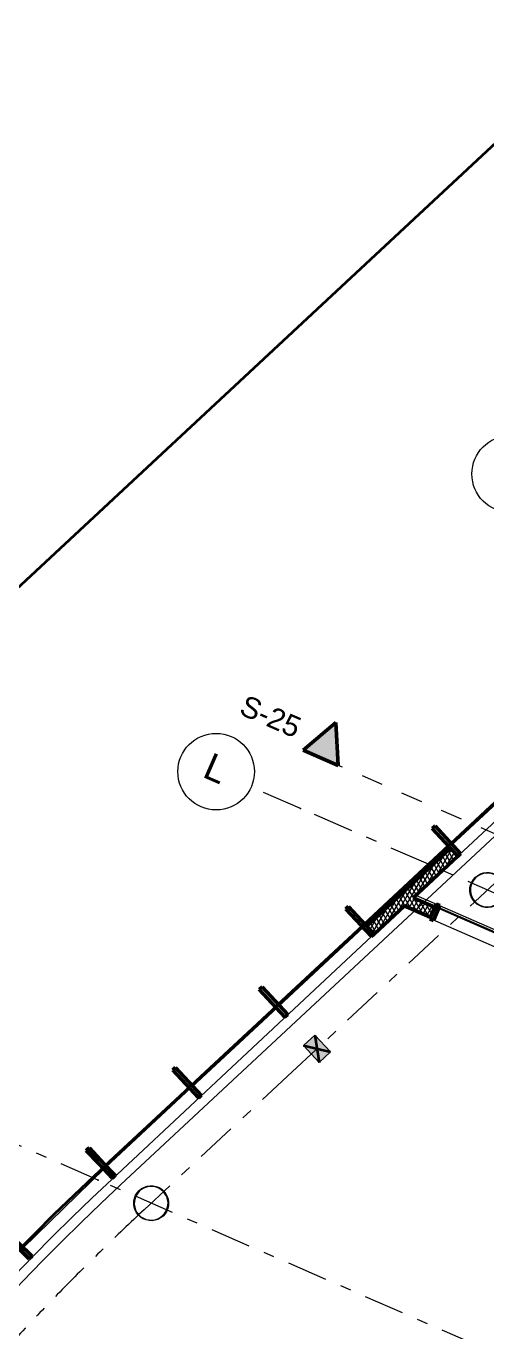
# Model space of a CAD drawing. Header units: millimetres. Extents: x -99530 to 90294, y -97212 to 56397.
# Drawn here: x -35959 to -29938, y -34950 to -17907 of the extents above; entities that cross this region are included whole.
import ezdxf
from ezdxf.enums import TextEntityAlignment as Align

# ---------------------------------------------------------------- set-up
doc = ezdxf.new("R2010")
doc.units = ezdxf.units.MM
doc.header["$MEASUREMENT"] = 0
doc.linetypes.add('Dashed', pattern=[564.444447, 282.222223, -282.222223])
doc.linetypes.add('Double Dashed', pattern=[1093.611073, 529.166651, -211.666656, 141.111112, -211.666656])
for name, color, linetype, lineweight in [('A-20-M_Floor_Slab_Pen_No__1', 7, 'Continuous', 13), ('A-20-M_Floor_Slab_Pen_No__6', 7, 'Continuous', 35), ('A-95-MC_Marker_Section_P2.Marker_Pen_No__1', 7, 'Continuous', 13), ('A-95-MC_Marker_Section_P2.Marker_Pen_No__6', 7, 'Continuous', 35), ('COLUMN.IFC Import_Pen_No__2', 8, 'Continuous', 15), ('New_A-20-M_Floor_Slab_Pen_No__89', 8, 'Continuous', 20), ('New_A-25-M_Curtain_Wall_Pen_No__1', 7, 'Continuous', 13), ('New_A-95-D_Dim_Grid.Dim_Pen_No__4', 7, 'Continuous', 20), ('New_A-95-P_Text_1_50_GA_Pen_No__1', 7, 'Continuous', 13), ('New_A-95-P_Text_1_50_GA_Pen_No__101', 252, 'Continuous', 15), ('New_ArchiCAD Zone Stamps_Pen_No__6', 7, 'Continuous', 35)]:
    doc.layers.add(name, color=color, linetype=linetype, lineweight=lineweight)
for name, color, linetype in [('A-25-M_Wall_Ext', 7, 'Continuous'), ('A-95-MC_Marker_Section_P2.Marker', 7, 'Continuous'), ('COLUMN.IFC Import', 7, 'Continuous'), ('New_A-05-M_Gross_Int_Circulation', 7, 'Continuous'), ('New_A-15-MG_Structural_Grid_Phase_2', 7, 'Continuous'), ('New_A-20-M_Floor_Slab', 7, 'Continuous'), ('New_A-20-M_Hard_Landscape', 7, 'Continuous'), ('New_A-25-M_Curtain_Wall', 7, 'Continuous'), ('New_A-25-M_Wall_Ext', 7, 'Continuous'), ('New_A-95-D_Dim_Grid.Dim', 7, 'Continuous')]:
    doc.layers.add(name, color=color, linetype=linetype)
for name, color, linetype, lineweight, true_color in [('A-25-M_Wall_Ext_Pen_No__107', 7, 'Continuous', 15, 0xa6a6a6), ('A-25-M_Wall_Ext_Pen_No__27', 7, 'Continuous', 50, 0x2a2a2a), ('A-95-MC_Marker_Section_P2.Marker_Pen_No__25', 7, 'Continuous', 50, 0x2a2a2a), ('New_A-05-M_Gross_Int_Circulation_Pen_No__74', 7, 'Continuous', 20, 0x606060), ('New_A-15-MG_Structural_Grid_Phase_2_Pen_No__222', 7, 'Continuous', 13, 0x65af33), ('New_A-20-M_Hard_Landscape_Pen_No__53', 7, 'Continuous', 35, 0x444444), ('New_A-25-M_Curtain_Wall_Pen_No__144', 7, 'Continuous', 0, 0xc8c8c8), ('New_A-25-M_Curtain_Wall_Pen_No__165', 7, 'Continuous', 0, 0x006060), ('New_A-25-M_Curtain_Wall_Pen_No__27', 7, 'Continuous', 50, 0x2a2a2a), ('New_A-25-M_Wall_Ext_Pen_No__107', 7, 'Continuous', 15, 0xa6a6a6), ('New_A-25-M_Wall_Ext_Pen_No__27', 7, 'Continuous', 50, 0x2a2a2a)]:
    doc.layers.add(name, color=color, linetype=linetype, lineweight=lineweight, true_color=true_color)
doc.styles.add('GENERATED_STYLE_1', font='')
doc.styles.add('GENERATED_STYLE_3', font='')
doc.styles.add('GENERATED_STYLE_4', font='')
doc.styles.get('GENERATED_STYLE_1').set_extended_font_data('Arial', bold=True)
doc.styles.get('GENERATED_STYLE_3').set_extended_font_data('Arial')
doc.styles.get('GENERATED_STYLE_4').set_extended_font_data('Swis721 BT')
doc.dimstyles.new('GENERATED_STYLE__2', dxfattribs={"dimtxt": 300, "dimasz": 95, "dimexe": 0.18, "dimexo": 0, "dimgap": 0.09, "dimtad": 1, "dimdec": 0, "dimzin": 0, "dimdsep": 46, "dimtxsty": 'GENERATED_STYLE_4', "dimblk": 'ARROWHEAD_2', "dimblk1": 'ARROWHEAD_2', "dimblk2": 'ARROWHEAD_2', "dimcen": 0.09, "dimclrd": 7, "dimclre": 7, "dimclrt": 7, "dimadec": 0, "dimazin": 0, "dimtfac": 1, "dimtdec": 4, "dimtmove": 0, "dimatfit": 3, "dimfxl": 1, "dimtolj": 1, "dimtzin": 0, "dimarcsym": 0})
doc.dimstyles.new('GENERATED_STYLE__3', dxfattribs={"dimtxt": 300, "dimasz": 95, "dimexe": 0.18, "dimexo": 0, "dimgap": 0.09, "dimtad": 1, "dimdec": 0, "dimzin": 0, "dimdsep": 46, "dimtxsty": 'GENERATED_STYLE_4', "dimblk": 'ARROWHEAD_2', "dimblk1": 'ARROWHEAD_2', "dimblk2": 'ARROWHEAD_2', "dimcen": 0.09, "dimclrd": 7, "dimclre": 7, "dimclrt": 7, "dimadec": 0, "dimazin": 0, "dimtfac": 1, "dimtdec": 4, "dimtmove": 2, "dimatfit": 3, "dimfxl": 1, "dimtolj": 1, "dimtzin": 0, "dimarcsym": 0})
pattern_1 = [(60, (0, 0), (-43.30127, 25), []), (120, (0, 0), (43.30127, 25), [])]

# ---------------------------------------------------------------- blocks, each defined once
blk = doc.blocks.new('catering seating and servery_INB 0113_3_1', base_point=(-33684, -45972))
at = {"layer": 'New_A-05-M_Gross_Int_Circulation_Pen_No__74', "linetype": 'Continuous'}
for p, q in [((-31032, -29404), (-34836, -32956)), ((-28172, -30654), (-31032, -29404))]:
    blk.add_line(p, q, dxfattribs=at)
blk.add_arc((-12875, -56512), 32205, 132.9939, 173.6055, dxfattribs=at)
at = {"layer": 'New_ArchiCAD Zone Stamps_Pen_No__6'}
for tag, height, style, p in [('ROOM_NAME', 250, 'GENERATED_STYLE_1', (-35356, -44046)), ('zoneNameLine2', 250, 'GENERATED_STYLE_1', (-35544, -44479)), ('ROOM_NUMBER', 200, 'GENERATED_STYLE_3', (-35733, -44899)), ('measuredAreaCode', 200, 'GENERATED_STYLE_3', (-35890, -45259)), ('DUMMY_649', 200, 'GENERATED_STYLE_3', (-35582, -45393)), ('DUMMY_650', 200, 'GENERATED_STYLE_3', (-34953, -45668)), ('DUMMY_651', 133, 'GENERATED_STYLE_3', (-34674, -45774))]:
    blk.add_attdef(tag, text='', height=height, rotation=336.4404, dxfattribs=dict(at, style=style)).set_placement(p, align=Align.TOP_LEFT)
blk = doc.blocks.new('Entrance Lobby_INB 0150_36_1', base_point=(-25523, -29171))
at = {"layer": 'New_A-05-M_Gross_Int_Circulation_Pen_No__74', "linetype": 'Continuous'}
for p, q in [((-25979, -24702), (-30866, -29250)), ((-21300, -26739), (-25979, -24702)), ((-21726, -27716), (-21300, -26739)), ((-23384, -31680), (-21671, -27740)), ((-21671, -27740), (-21726, -27716)), ((-30866, -29250), (-23749, -32354)), ((-23749, -32354), (-23444, -31654)), ((-23444, -31654), (-23384, -31680))]:
    blk.add_line(p, q, dxfattribs=at)
at = {"layer": 'New_ArchiCAD Zone Stamps_Pen_No__6'}
for tag, height, style, p in [('ROOM_NAME', 250, 'GENERATED_STYLE_1', (-26251, -27658)), ('zoneNameLine2', 250, 'GENERATED_STYLE_1', (-26440, -28090)), ('ROOM_NUMBER', 200, 'GENERATED_STYLE_3', (-26628, -28510)), ('measuredAreaCode', 200, 'GENERATED_STYLE_3', (-26785, -28870)), ('DUMMY_649', 200, 'GENERATED_STYLE_3', (-26478, -29005)), ('DUMMY_650', 200, 'GENERATED_STYLE_3', (-25988, -29218)), ('DUMMY_651', 133, 'GENERATED_STYLE_3', (-25709, -29324))]:
    blk.add_attdef(tag, text='', height=height, rotation=336.4404, dxfattribs=dict(at, style=style)).set_placement(p, align=Align.TOP_LEFT)
blk = doc.blocks.new('Mesh_16_1', base_point=(-51572, -58964))
at = {"layer": 'New_A-20-M_Hard_Landscape_Pen_No__53', "linetype": 'Continuous', "flags": 128}
blk.add_lwpolyline([(-51572, -58964), (-45266, -58639, -0.034108), (-45058, -52905, -0.178607), (-35071, -32917), (-26070, -24532), (-21313, -26583), (-17527, -17989), (-18237, -17225), (-11233, -10707), (-10987, -10971), (402, -373), (-98, -155), (17122, 15869), (10988, 18539), (-39259, -28204, 0.179729), (-51322, -52209, 0.048754)], format="xyb", close=True, dxfattribs=at)
blk = doc.blocks.new('Slab_56_1', base_point=(-44734, -52925))
at = {"layer": 'New_A-20-M_Floor_Slab_Pen_No__89', "linetype": 'Continuous', "flags": 128}
blk.add_lwpolyline([(-44734, -52925), (-44734, -52925, -0.179811), (-34721, -33028), (-34722, -33027), (-25960, -24873), (-20982, -27044), (-17010, -17935), (-17703, -17189), (-11223, -11159), (-10853, -11556), (-2919, -4173), (921, -600), (3259, -1619), (2636, -2196), (2144, -3324), (-4596, -18783), (-10337, -31948), (-13252, -30677), (-20095, -46371, -0.415568), (-30017, -50196), (-38342, -69288, -0.234037), (-41521, -64901, -0.022084), (-42147, -60901), (-44896, -59707, -0.043731)], format="xyb", close=True, dxfattribs=at)
blk = doc.blocks.new('Curtain Wall_11_1')
at = {"layer": 'New_A-25-M_Curtain_Wall_Pen_No__144', "linetype": 'Continuous'}
for points in [[(-30600, -29366), (-30684, -29559), (-30638, -29579), (-30554, -29386)], [(-29321, -29924), (-29367, -29904), (-29451, -30097), (-29405, -30117)], [(-28088, -30462), (-28134, -30442), (-28218, -30634), (-28172, -30654)]]:
    blk.add_hatch(color=256, dxfattribs=at).paths.add_polyline_path(points)
at = {"layer": 'New_A-25-M_Curtain_Wall_Pen_No__165', "linetype": 'Continuous', "lineweight": 0, "true_color": 0x001818}
for points in [[(-29365, -29937), (-30579, -29407), (-30583, -29416), (-29369, -29946)], [(-29350, -29954), (-28136, -30483), (-28132, -30474), (-29346, -29945)]]:
    blk.add_hatch(color=168, dxfattribs=at).paths.add_polyline_path(points)
at = {"layer": 'New_A-25-M_Curtain_Wall_Pen_No__1', "linetype": 'Continuous'}
for p, q in [((-30579, -29407), (-30583, -29416)), ((-30583, -29416), (-29369, -29946)), ((-29365, -29937), (-30579, -29407)), ((-29369, -29946), (-29365, -29937)), ((-29346, -29945), (-29350, -29954)), ((-29350, -29954), (-28136, -30483)), ((-28132, -30474), (-29346, -29945)), ((-28136, -30483), (-28132, -30474))]:
    blk.add_line(p, q, dxfattribs=at)
at = {"layer": 'New_A-25-M_Curtain_Wall_Pen_No__27', "linetype": 'Continuous'}
for p, q in [((-30600, -29366), (-30684, -29559)), ((-30638, -29579), (-30554, -29386)), ((-30554, -29386), (-30600, -29366)), ((-30684, -29559), (-30638, -29579)), ((-29367, -29904), (-29451, -30097)), ((-29405, -30117), (-29321, -29924)), ((-29321, -29924), (-29367, -29904)), ((-29451, -30097), (-29405, -30117)), ((-28134, -30442), (-28218, -30634)), ((-28172, -30654), (-28088, -30462)), ((-28088, -30462), (-28134, -30442)), ((-28218, -30634), (-28172, -30654))]:
    blk.add_line(p, q, dxfattribs=at)
blk = doc.blocks.new('Curtain Wall_18_1')
at = {"layer": 'New_A-25-M_Curtain_Wall_Pen_No__144', "linetype": 'Continuous'}
for points in [[(-35138, -32553), (-35174, -32588), (-34831, -32940), (-34795, -32905)], [(-36233, -33618), (-36268, -33653), (-35917, -33998), (-35882, -33962)]]:
    blk.add_hatch(color=256, dxfattribs=at).paths.add_polyline_path(points)
at = {"layer": 'New_A-25-M_Curtain_Wall_Pen_No__165', "linetype": 'Continuous', "lineweight": 0, "true_color": 0x001818}
blk.add_hatch(color=168, dxfattribs=at).paths.add_polyline_path([(-34954, -32792), (-36029, -33838), (-36006, -33861), (-34932, -32815)])
at = {"layer": 'New_A-25-M_Curtain_Wall_Pen_No__1', "linetype": 'Continuous'}
for p, q in [((-34954, -32792), (-36029, -33838)), ((-36006, -33861), (-34932, -32815)), ((-34932, -32815), (-34954, -32792))]:
    blk.add_line(p, q, dxfattribs=at)
at = {"layer": 'New_A-25-M_Curtain_Wall_Pen_No__27', "linetype": 'Continuous'}
for p, q in [((-35138, -32553), (-35174, -32588)), ((-34795, -32905), (-35138, -32553)), ((-35174, -32588), (-34831, -32940)), ((-34831, -32940), (-34795, -32905)), ((-36268, -33653), (-35917, -33998)), ((-35882, -33962), (-36233, -33618)), ((-35917, -33998), (-35882, -33962))]:
    blk.add_line(p, q, dxfattribs=at)
blk = doc.blocks.new('Curtain Wall_19_1')
at = {"layer": 'New_A-25-M_Curtain_Wall_Pen_No__144', "linetype": 'Continuous'}
for points in [[(-30653, -28380), (-30318, -28740), (-30281, -28706), (-30616, -28346)], [(-31783, -29431), (-31447, -29791), (-31411, -29757), (-31746, -29397)], [(-32912, -30482), (-32577, -30842), (-32540, -30808), (-32876, -30448)], [(-34042, -31533), (-33707, -31893), (-33670, -31859), (-34005, -31499)], [(-35169, -32583), (-34834, -32943), (-34798, -32909), (-35133, -32549)]]:
    blk.add_hatch(color=256, dxfattribs=at).paths.add_polyline_path(points)
at = {"layer": 'New_A-25-M_Curtain_Wall_Pen_No__165', "linetype": 'Continuous', "lineweight": 0, "true_color": 0x001818}
for points in [[(-30401, -28599), (-29286, -27561), (-29308, -27538), (-30423, -28576)], [(-31531, -29650), (-30416, -28613), (-30438, -28589), (-31553, -29627)], [(-32660, -30701), (-31545, -29664), (-31567, -29640), (-32682, -30678)], [(-33790, -31752), (-32675, -30715), (-32697, -30692), (-33812, -31729)], [(-34918, -32802), (-33805, -31766), (-33826, -31743), (-34939, -32779)]]:
    blk.add_hatch(color=168, dxfattribs=at).paths.add_polyline_path(points)
at = {"layer": 'New_A-25-M_Curtain_Wall_Pen_No__1', "linetype": 'Continuous'}
for p, q in [((-29308, -27538), (-30423, -28576)), ((-30401, -28599), (-29286, -27561)), ((-30438, -28589), (-31553, -29627)), ((-31531, -29650), (-30416, -28613)), ((-30416, -28613), (-30438, -28589)), ((-30423, -28576), (-30401, -28599)), ((-31567, -29640), (-32682, -30678)), ((-31545, -29664), (-31567, -29640)), ((-31553, -29627), (-31531, -29650)), ((-32660, -30701), (-31545, -29664)), ((-32682, -30678), (-32660, -30701)), ((-32697, -30692), (-33812, -31729)), ((-33790, -31752), (-32675, -30715)), ((-32675, -30715), (-32697, -30692)), ((-33826, -31743), (-34939, -32779)), ((-34918, -32802), (-33805, -31766)), ((-33805, -31766), (-33826, -31743)), ((-33812, -31729), (-33790, -31752)), ((-34939, -32779), (-34918, -32802))]:
    blk.add_line(p, q, dxfattribs=at)
at = {"layer": 'New_A-25-M_Curtain_Wall_Pen_No__27', "linetype": 'Continuous'}
for p, q in [((-30616, -28346), (-30653, -28380)), ((-30653, -28380), (-30318, -28740)), ((-30281, -28706), (-30616, -28346)), ((-30318, -28740), (-30281, -28706)), ((-31746, -29397), (-31783, -29431)), ((-31783, -29431), (-31447, -29791)), ((-31411, -29757), (-31746, -29397)), ((-31447, -29791), (-31411, -29757)), ((-32876, -30448), (-32912, -30482)), ((-32912, -30482), (-32577, -30842)), ((-32540, -30808), (-32876, -30448)), ((-32577, -30842), (-32540, -30808)), ((-34005, -31499), (-34042, -31533)), ((-33670, -31859), (-34005, -31499)), ((-34042, -31533), (-33707, -31893)), ((-33707, -31893), (-33670, -31859)), ((-35133, -32549), (-35169, -32583)), ((-34798, -32909), (-35133, -32549)), ((-35169, -32583), (-34834, -32943)), ((-34834, -32943), (-34798, -32909))]:
    blk.add_line(p, q, dxfattribs=at)
blk = doc.blocks.new('Wall_251_1', base_point=(-30318, -28740))
at = {"layer": 'A-25-M_Wall_Ext_Pen_No__107', "linetype": 'Continuous'}
h = blk.add_hatch(dxfattribs=at)
h.set_pattern_fill('Batt_Insulation_0001', color=256, style=0, pattern_type=2)
h.set_pattern_definition(pattern_1)
h.paths.add_polyline_path([(-31041, -29222), (-31153, -29326), (-31013, -29387), (-30901, -29283)])
at = {"layer": 'New_A-25-M_Wall_Ext_Pen_No__107', "linetype": 'Continuous'}
h = blk.add_hatch(dxfattribs=at)
h.set_pattern_fill('Batt_Insulation_0001', color=256, style=0, pattern_type=2)
h.set_pattern_definition(pattern_1)
h.paths.add_polyline_path([(-30901, -29283), (-30318, -28740), (-30413, -28637), (-31041, -29222)])
h = blk.add_hatch(dxfattribs=at)
h.set_pattern_fill('Batt_Insulation_0001', color=256, style=0, pattern_type=2)
h.set_pattern_definition(pattern_1)
h.paths.add_polyline_path([(-31153, -29326), (-31506, -29655), (-31411, -29757), (-31013, -29387)])
at = {"layer": 'New_A-25-M_Wall_Ext_Pen_No__27', "linetype": 'Continuous', "flags": 128}
for points in [[(-30413, -28637), (-31506, -29655)], [(-30901, -29283), (-30318, -28740)], [(-30318, -28740), (-30413, -28637)], [(-31411, -29757), (-31013, -29387)], [(-31506, -29655), (-31411, -29757)]]:
    blk.add_lwpolyline(points, dxfattribs=at)
blk = doc.blocks.new('Wall_460_1', base_point=(-30673, -29535))
at = {"layer": 'A-25-M_Wall_Ext_Pen_No__107', "linetype": 'Continuous'}
h = blk.add_hatch(dxfattribs=at)
h.set_pattern_fill('Batt_Insulation_0001', color=256, style=0, pattern_type=2)
h.set_pattern_definition(pattern_1)
h.paths.add_polyline_path([(-30617, -29407), (-30901, -29283), (-31013, -29387), (-30673, -29535)])
at = {"layer": 'A-25-M_Wall_Ext_Pen_No__27', "linetype": 'Continuous', "flags": 128}
for points in [[(-30617, -29407), (-30901, -29283)], [(-31013, -29387), (-30673, -29535)], [(-30673, -29535), (-30617, -29407)]]:
    blk.add_lwpolyline(points, dxfattribs=at)
blk = doc.blocks.new('Standard grid marker_23')
at = {"layer": 'New_A-15-MG_Structural_Grid_Phase_2_Pen_No__222', "linetype": 'Double Dashed'}
for p, q in [((2643, 0), (48998, 0)), ((48998, 0), (51641, 0))]:
    blk.add_line(p, q, dxfattribs=at)
at = {"layer": 'New_A-15-MG_Structural_Grid_Phase_2_Pen_No__222', "style": 'GENERATED_STYLE_4'}
blk.add_attdef('AC_MarkerText_1', text='', height=350, rotation=113.5, dxfattribs=at).set_placement((-500, -1294), align=Align.MIDDLE_CENTER)
blk = doc.blocks.new('Standard grid marker_24')
at = {"layer": 'New_A-15-MG_Structural_Grid_Phase_2_Pen_No__222', "linetype": 'Double Dashed'}
blk.add_line((31507, 0), (31507, 0), dxfattribs=at)
blk.add_arc((0, 0), 31507, 0, 43.0295, dxfattribs=at)
blk = doc.blocks.new('Column 180')
at = {"layer": 'COLUMN.IFC Import_Pen_No__2', "linetype": 'Continuous'}
for p, q in [((-175.041, 146.877), (-146.877, 175.041)), ((-146.877, 175.041), (-114.25, 197.887)), ((-110.25, 190.959), (-141.735, 168.913)), ((-114.25, 197.887), (-78.152, 214.72)), ((-75.415, 207.202), (-110.25, 190.959)), ((-78.152, 214.72), (-39.679, 225.029)), ((-38.289, 217.15), (-75.415, 207.202)), ((-39.679, 225.029), (0, 228.5)), ((0, 220.5), (-38.289, 217.15)), ((0, 228.5), (39.679, 225.029)), ((38.289, 217.15), (0, 220.5)), ((75.415, 207.202), (38.289, 217.15)), ((39.679, 225.029), (78.152, 214.72)), ((110.25, 190.959), (75.415, 207.202)), ((78.152, 214.72), (114.25, 197.887)), ((141.735, 168.913), (110.25, 190.959)), ((114.25, 197.887), (146.877, 175.041)), ((146.877, 175.041), (175.041, 146.877)), ((-228.5, 0), (-225.029, 39.679)), ((-225.029, 39.679), (-214.72, 78.152)), ((-217.15, 38.289), (-220.5, 0)), ((-207.202, 75.415), (-217.15, 38.289)), ((-214.72, 78.152), (-197.887, 114.25)), ((-190.959, 110.25), (-207.202, 75.415)), ((-197.887, 114.25), (-175.041, 146.877)), ((-168.913, 141.735), (-190.959, 110.25)), ((-141.735, 168.913), (-168.913, 141.735)), ((168.913, 141.735), (141.735, 168.913)), ((190.959, 110.25), (168.913, 141.735)), ((175.041, 146.877), (197.887, 114.25)), ((207.202, 75.415), (190.959, 110.25)), ((197.887, 114.25), (214.72, 78.152)), ((217.15, 38.289), (207.202, 75.415)), ((214.72, 78.152), (225.029, 39.679)), ((220.5, 0), (217.15, 38.289)), ((217.15, -38.289), (220.5, 0)), ((225.029, 39.679), (228.5, 0)), ((228.5, 0), (225.029, -39.679)), ((-225.029, -39.679), (-228.5, 0)), ((-214.72, -78.152), (-225.029, -39.679)), ((-220.5, 0), (-217.15, -38.289)), ((-217.15, -38.289), (-207.202, -75.415)), ((-197.887, -114.25), (-214.72, -78.152)), ((-207.202, -75.415), (-190.959, -110.25)), ((-175.041, -146.877), (-197.887, -114.25)), ((-190.959, -110.25), (-168.913, -141.735)), ((-146.877, -175.041), (-175.041, -146.877)), ((-168.913, -141.735), (-141.735, -168.913)), ((-141.735, -168.913), (-110.25, -190.959)), ((110.25, -190.959), (141.735, -168.913)), ((141.735, -168.913), (168.913, -141.735)), ((175.041, -146.877), (146.877, -175.041)), ((168.913, -141.735), (190.959, -110.25)), ((197.887, -114.25), (175.041, -146.877)), ((190.959, -110.25), (207.202, -75.415)), ((214.72, -78.152), (197.887, -114.25)), ((207.202, -75.415), (217.15, -38.289)), ((225.029, -39.679), (214.72, -78.152)), ((-114.25, -197.887), (-146.877, -175.041)), ((-78.152, -214.72), (-114.25, -197.887)), ((-110.25, -190.959), (-75.415, -207.202)), ((-39.679, -225.029), (-78.152, -214.72)), ((-75.415, -207.202), (-38.289, -217.15)), ((0, -228.5), (-39.679, -225.029)), ((-38.289, -217.15), (0, -220.5)), ((0, -220.5), (38.289, -217.15)), ((39.679, -225.029), (0, -228.5)), ((38.289, -217.15), (75.415, -207.202)), ((78.152, -214.72), (39.679, -225.029)), ((75.415, -207.202), (110.25, -190.959)), ((114.25, -197.887), (78.152, -214.72)), ((146.877, -175.041), (114.25, -197.887))]:
    blk.add_line(p, q, dxfattribs=at)
blk = doc.blocks.new('Column 181')
at = {"layer": 'COLUMN.IFC Import_Pen_No__2', "linetype": 'Continuous'}
for p, q in [((-175.041, 146.877), (-146.877, 175.041)), ((-146.877, 175.041), (-114.25, 197.887)), ((-110.25, 190.959), (-141.735, 168.913)), ((-114.25, 197.887), (-78.152, 214.72)), ((-75.415, 207.202), (-110.25, 190.959)), ((-78.152, 214.72), (-39.679, 225.029)), ((-38.289, 217.15), (-75.415, 207.202)), ((-39.679, 225.029), (0, 228.5)), ((0, 220.5), (-38.289, 217.15)), ((0, 228.5), (39.679, 225.029)), ((38.289, 217.15), (0, 220.5)), ((75.415, 207.202), (38.289, 217.15)), ((39.679, 225.029), (78.152, 214.72)), ((110.25, 190.959), (75.415, 207.202)), ((78.152, 214.72), (114.25, 197.887)), ((141.735, 168.913), (110.25, 190.959)), ((114.25, 197.887), (146.877, 175.041)), ((146.877, 175.041), (175.041, 146.877)), ((-228.5, 0), (-225.029, 39.679)), ((-225.029, 39.679), (-214.72, 78.152)), ((-217.15, 38.289), (-220.5, 0)), ((-207.202, 75.415), (-217.15, 38.289)), ((-214.72, 78.152), (-197.887, 114.25)), ((-190.959, 110.25), (-207.202, 75.415)), ((-197.887, 114.25), (-175.041, 146.877)), ((-168.913, 141.735), (-190.959, 110.25)), ((-141.735, 168.913), (-168.913, 141.735)), ((168.913, 141.735), (141.735, 168.913)), ((190.959, 110.25), (168.913, 141.735)), ((175.041, 146.877), (197.887, 114.25)), ((207.202, 75.415), (190.959, 110.25)), ((197.887, 114.25), (214.72, 78.152)), ((217.15, 38.289), (207.202, 75.415)), ((214.72, 78.152), (225.029, 39.679)), ((220.5, 0), (217.15, 38.289)), ((217.15, -38.289), (220.5, 0)), ((225.029, 39.679), (228.5, 0)), ((228.5, 0), (225.029, -39.679)), ((-225.029, -39.679), (-228.5, 0)), ((-214.72, -78.152), (-225.029, -39.679)), ((-220.5, 0), (-217.15, -38.289)), ((-217.15, -38.289), (-207.202, -75.415)), ((-197.887, -114.25), (-214.72, -78.152)), ((-207.202, -75.415), (-190.959, -110.25)), ((-175.041, -146.877), (-197.887, -114.25)), ((-190.959, -110.25), (-168.913, -141.735)), ((-146.877, -175.041), (-175.041, -146.877)), ((-168.913, -141.735), (-141.735, -168.913)), ((-141.735, -168.913), (-110.25, -190.959)), ((110.25, -190.959), (141.735, -168.913)), ((141.735, -168.913), (168.913, -141.735)), ((175.041, -146.877), (146.877, -175.041)), ((168.913, -141.735), (190.959, -110.25)), ((197.887, -114.25), (175.041, -146.877)), ((190.959, -110.25), (207.202, -75.415)), ((214.72, -78.152), (197.887, -114.25)), ((207.202, -75.415), (217.15, -38.289)), ((225.029, -39.679), (214.72, -78.152)), ((-114.25, -197.887), (-146.877, -175.041)), ((-78.152, -214.72), (-114.25, -197.887)), ((-110.25, -190.959), (-75.415, -207.202)), ((-39.679, -225.029), (-78.152, -214.72)), ((-75.415, -207.202), (-38.289, -217.15)), ((0, -228.5), (-39.679, -225.029)), ((-38.289, -217.15), (0, -220.5)), ((0, -220.5), (38.289, -217.15)), ((39.679, -225.029), (0, -228.5)), ((38.289, -217.15), (75.415, -207.202)), ((78.152, -214.72), (39.679, -225.029)), ((75.415, -207.202), (110.25, -190.959)), ((114.25, -197.887), (78.152, -214.72)), ((146.877, -175.041), (114.25, -197.887))]:
    blk.add_line(p, q, dxfattribs=at)
blk = doc.blocks.new('*D1802')
at = {"layer": 'New_A-95-D_Dim_Grid.Dim_Pen_No__4', "linetype": 'Continuous'}
for p, q in [((-31052, -40968), (-28755, -35699)), ((-28669, -35737), (-28841, -35662)), ((-28797, -35641), (-28712, -35757)), ((-33402, -46357), (-31052, -40968)), ((-30966, -41005), (-31138, -40930)), ((-31095, -40910), (-31009, -41026))]:
    blk.add_line(p, q, dxfattribs=at)
at = {"layer": 'New_A-95-D_Dim_Grid.Dim_Pen_No__4', "insert": (-30170, -38795), "char_height": 300, "attachment_point": 7, "rotation": 66.4404, "style": 'GENERATED_STYLE_4'}
blk.add_mtext('\\A1;{\\fSwis721 BT|b0|i0|c0|p34;5,747}', dxfattribs=at)
blk = doc.blocks.new('ARROWHEAD_2')
at = {"color": 0, "linetype": 'Continuous', "lineweight": 0}
for p, q in [((0, 0), (-1, 0)), ((-0.38, -0.66), (0.38, 0.66))]:
    blk.add_line(p, q, dxfattribs=at)
blk = doc.blocks.new('*D1803')
at = {"layer": 'New_A-95-D_Dim_Grid.Dim_Pen_No__4', "linetype": 'Continuous'}
for p, q in [((-26555, -30655), (-24518, -25983)), ((-28755, -35699), (-26555, -30655)), ((-26469, -30693), (-26641, -30618)), ((-26598, -30597), (-26512, -30713)), ((-28797, -35641), (-28712, -35757))]:
    blk.add_line(p, q, dxfattribs=at)
at = {"layer": 'New_A-95-D_Dim_Grid.Dim_Pen_No__4', "insert": (-27922, -33639), "char_height": 300, "attachment_point": 7, "rotation": 66.4404, "style": 'GENERATED_STYLE_4'}
blk.add_mtext('\\A1;{\\fSwis721 BT|b0|i0|c0|p34;5,503}', dxfattribs=at)
blk = doc.blocks.new('*D1804')
at = {"layer": 'New_A-95-D_Dim_Grid.Dim_Pen_No__4', "linetype": 'Continuous'}
for p, q in [((-26555, -30655), (-24518, -25983)), ((-24432, -26020), (-24604, -25946)), ((-24561, -25925), (-24475, -26041)), ((-26469, -30693), (-26641, -30618)), ((-26598, -30597), (-26512, -30713))]:
    blk.add_line(p, q, dxfattribs=at)
at = {"layer": 'New_A-95-D_Dim_Grid.Dim_Pen_No__4', "insert": (-26339, -30010), "char_height": 300, "attachment_point": 7, "rotation": 66.4404, "style": 'GENERATED_STYLE_4'}
blk.add_mtext('\\A1;{\\fSwis721 BT|b0|i0|c0|p34;5,097}', dxfattribs=at)
blk = doc.blocks.new('Standard grid marker_33')
at = {"layer": 'New_A-15-MG_Structural_Grid_Phase_2_Pen_No__222', "linetype": 'Continuous'}
blk.add_circle((55806, 0), 500, dxfattribs=at)
at = {"layer": 'New_A-15-MG_Structural_Grid_Phase_2_Pen_No__222', "style": 'GENERATED_STYLE_4'}
for tag, p in [('AC_MarkerText_1_0', (-500, 43)), ('AC_MarkerText_1_1', (55806, 43))]:
    blk.add_attdef(tag, text='', height=350, rotation=180, dxfattribs=at).set_placement(p, align=Align.MIDDLE_CENTER)
blk = doc.blocks.new('Standard grid marker_34')
at = {"layer": 'New_A-15-MG_Structural_Grid_Phase_2_Pen_No__222', "linetype": 'Double Dashed'}
for p, q in [((1317, 0), (57055, 0)), ((57055, 0), (58371, 0))]:
    blk.add_line(p, q, dxfattribs=at)
blk.add_point((57055, 0), dxfattribs=at)
blk.add_point((57055, 0), dxfattribs=at)
at = {"layer": 'New_A-15-MG_Structural_Grid_Phase_2_Pen_No__222', "style": 'GENERATED_STYLE_4'}
for tag, p in [('AC_MarkerText_1_0', (-500, 43)), ('AC_MarkerText_1_1', (58871, 43))]:
    blk.add_attdef(tag, text='', height=350, rotation=180, dxfattribs=at).set_placement(p, align=Align.MIDDLE_CENTER)
blk = doc.blocks.new('Standard grid marker_41')
at = {"layer": 'New_A-15-MG_Structural_Grid_Phase_2_Pen_No__222', "linetype": 'Double Dashed'}
for p, q in [((705, 0), (11275, 0)), ((705, 0), (0, 0)), ((11275, 0), (11980, 0))]:
    blk.add_line(p, q, dxfattribs=at)
at = {"layer": 'New_A-15-MG_Structural_Grid_Phase_2_Pen_No__222', "linetype": 'Continuous'}
for centre in [(-500, 0), (12480, 0)]:
    blk.add_circle(centre, 500, dxfattribs=at)
at = {"layer": 'New_A-15-MG_Structural_Grid_Phase_2_Pen_No__222', "linetype": 'Double Dashed'}
for p in [(705, 0), (705, 0), (11275, 0), (11275, 0)]:
    blk.add_point(p, dxfattribs=at)
at = {"layer": 'New_A-15-MG_Structural_Grid_Phase_2_Pen_No__222', "style": 'GENERATED_STYLE_4'}
for tag, p in [('AC_MarkerText_1_0', (-500, 43)), ('AC_MarkerText_1_1', (12480, 43))]:
    blk.add_attdef(tag, text='', height=350, rotation=180, dxfattribs=at).set_placement(p, align=Align.MIDDLE_CENTER)
blk = doc.blocks.new('Cutting Plane_5_1', base_point=(18851, -50545))
at = {"layer": 'A-95-MC_Marker_Section_P2.Marker_Pen_No__25', "linetype": 'Continuous'}
blk.add_hatch(color=256, dxfattribs=at).paths.add_polyline_path([(-32340, -27355), (-31882, -27555), (-31911, -26997)])
at = {"layer": 'A-95-MC_Marker_Section_P2.Marker_Pen_No__1', "linetype": 'Dashed'}
blk.add_line((-6471, -38635), (-31882, -27555), dxfattribs=at)
at = {"layer": 'A-95-MC_Marker_Section_P2.Marker_Pen_No__25', "linetype": 'Continuous'}
for p, q in [((-31911, -26997), (-32340, -27355)), ((-31882, -27555), (-31911, -26997)), ((-32340, -27355), (-31882, -27555))]:
    blk.add_line(p, q, dxfattribs=at)
at = {"layer": 'A-95-MC_Marker_Section_P2.Marker_Pen_No__6', "insert": (-33192, -26883), "char_height": 275, "attachment_point": 7, "rotation": 336.4404, "style": 'GENERATED_STYLE_4'}
blk.add_mtext('\\A1;{\\fSwis721 BT|b0|i0|c0|p34;S-25}', dxfattribs=at)

msp = doc.modelspace()

# ---------------------------------------------------------------- hatches: boundary and pattern name
at = {"layer": 'New_A-95-P_Text_1_50_GA_Pen_No__101', "linetype": 'Continuous', "lineweight": 0, "true_color": 0x727272}
msp.add_hatch(color=8, dxfattribs=at).paths.add_polyline_path([(-32187.8, -31077), (-31983.4, -31296.6), (-32129.9, -31432.8), (-32334.2, -31213.2)])

# ---------------------------------------------------------------- linework, layer by layer
at = {"layer": 'A-20-M_Floor_Slab_Pen_No__1', "linetype": 'Continuous', "flags": 128}
msp.add_lwpolyline([(-32334.2, -31213.2), (-32129.9, -31432.8), (-31983.4, -31296.6), (-32187.8, -31077)], close=True, dxfattribs=at)
at = {"layer": 'A-20-M_Floor_Slab_Pen_No__6', "linetype": 'Continuous'}
for p, q in [((-32187.8, -31077), (-32129.9, -31432.8)), ((-32334.2, -31213.2), (-31983.4, -31296.6))]:
    msp.add_line(p, q, dxfattribs=at)
at = {"layer": 'New_A-95-P_Text_1_50_GA_Pen_No__1', "linetype": 'Continuous', "flags": 128}
msp.add_lwpolyline([(-32187.8, -31077), (-31983.4, -31296.6), (-32129.9, -31432.8), (-32334.2, -31213.2)], close=True, dxfattribs=at)

# ---------------------------------------------------------------- block references
at = {"layer": 'A-25-M_Wall_Ext', "color": 250, "lineweight": 50, "true_color": 0x2a2a2a}
msp.add_blockref('Wall_460_1', (-30673.3, -29535.1), dxfattribs=at)
at = {"layer": 'A-95-MC_Marker_Section_P2.Marker'}
msp.add_blockref('Cutting Plane_5_1', (18850.6, -50545.4), dxfattribs=at)
at = {"layer": 'COLUMN.IFC Import', "linetype": 'Continuous', "zscale": 1000}
for name, p, rotation in [('Column 180', (-29932.3, -29182.7), 42.94061556857656), ('Column 181', (-34325.2, -33270.6), 42.94108720342368)]:
    msp.add_blockref(name, p, dxfattribs=dict(at, rotation=rotation))
at = {"layer": 'New_A-05-M_Gross_Int_Circulation', "linetype": 'Continuous'}
ref = msp.add_blockref('Entrance Lobby_INB 0150_36_1', (-25522.9, -29171.5), dxfattribs=at)
ref.add_attrib('ROOM_NAME', 'Entrance Lobby', dxfattribs={"layer": 'New_ArchiCAD Zone Stamps_Pen_No__6', "color": 7, "height": 250, "rotation": 336.44041, "style": 'GENERATED_STYLE_1'}).set_placement((-26251.1, -27657.5), align=Align.TOP_LEFT)
ref.add_attrib('ROOM_NUMBER', 'INB 0150', dxfattribs={"layer": 'New_ArchiCAD Zone Stamps_Pen_No__6', "color": 7, "height": 200, "rotation": 336.44041, "style": 'GENERATED_STYLE_3'}).set_placement((-26628, -28510.3), align=Align.TOP_LEFT)
ref.add_attrib('zoneNameLine2', 'ID. GF011', dxfattribs={"layer": 'New_ArchiCAD Zone Stamps_Pen_No__6', "color": 7, "height": 250, "rotation": 336.44041, "style": 'GENERATED_STYLE_1'}).set_placement((-26439.5, -28089.6), align=Align.TOP_LEFT)
ref.add_attrib('measuredAreaCode', 'A: ', dxfattribs={"layer": 'New_ArchiCAD Zone Stamps_Pen_No__6', "color": 7, "height": 200, "rotation": 336.44041, "style": 'GENERATED_STYLE_3'}).set_placement((-26785, -28870.5), align=Align.TOP_LEFT)
ref.add_attrib('DUMMY_649', '39.7', dxfattribs={"layer": 'New_ArchiCAD Zone Stamps_Pen_No__6', "color": 7, "height": 200, "rotation": 336.44041, "style": 'GENERATED_STYLE_3'}).set_placement((-26477.6, -29004.5), align=Align.TOP_LEFT)
ref.add_attrib('DUMMY_650', ' m', dxfattribs={"layer": 'New_ArchiCAD Zone Stamps_Pen_No__6', "color": 7, "height": 200, "rotation": 336.44041, "style": 'GENERATED_STYLE_3'}).set_placement((-25988.2, -29217.9), align=Align.TOP_LEFT)
ref.add_attrib('DUMMY_651', '2', dxfattribs={"layer": 'New_ArchiCAD Zone Stamps_Pen_No__6', "color": 7, "height": 133.3, "rotation": 336.44041, "style": 'GENERATED_STYLE_3'}).set_placement((-25708.9, -29324.4), align=Align.TOP_LEFT)
msp.add_blockref('catering seating and servery_INB 0113_3_1', (-33684.2, -45971.9), dxfattribs=at)
at = {"layer": 'New_A-15-MG_Structural_Grid_Phase_2', "color": 8, "linetype": 'Continuous', "lineweight": 15, "zscale": 1000}
for name, p, rotation in [('Standard grid marker_23', (3387.7, 1823.7), 222.9404146370858), ('Standard grid marker_33', (21520.4, -46057.9), 156.4404115839929), ('Standard grid marker_34', (17283.6, -55774.3), 156.4404115839929), ('Standard grid marker_24', (-12978.9, -56444.6), 132.8760517734848)]:
    msp.add_blockref(name, p, dxfattribs=dict(at, rotation=rotation))
at = {"layer": 'New_A-15-MG_Structural_Grid_Phase_2', "color": 8, "linetype": 'Continuous', "lineweight": 15}
ref = msp.add_blockref('Standard grid marker_41', (-22036.6, -32625.7), dxfattribs=dict(at, zscale=1000, rotation=156.4404115839929))
ref.add_attrib('AC_MarkerText_1', 'L', dxfattribs={"layer": 'New_A-15-MG_Structural_Grid_Phase_2_Pen_No__222', "color": 85, "true_color": 0x65af33, "height": 350, "rotation": 336.44041, "style": 'GENERATED_STYLE_4'}).set_placement((-21578.3, -32782.2), align=Align.MIDDLE_CENTER)
ref.add_attrib('AC_MarkerText_1_1', 'L', dxfattribs={"layer": 'New_A-15-MG_Structural_Grid_Phase_2_Pen_No__222', "color": 85, "true_color": 0x65af33, "height": 350, "rotation": 336.44041, "style": 'GENERATED_STYLE_4'}).set_placement((-33476.4, -27594), align=Align.MIDDLE_CENTER)
at = {"layer": 'New_A-20-M_Floor_Slab', "color": 8, "linetype": 'Continuous', "lineweight": 20}
msp.add_blockref('Slab_56_1', (-44734.1, -52924.7), dxfattribs=at)
at = {"layer": 'New_A-20-M_Hard_Landscape', "color": 49, "lineweight": 35, "true_color": 0x444444}
msp.add_blockref('Mesh_16_1', (-51572.4, -58963.6), dxfattribs=at)
at = {"layer": 'New_A-25-M_Curtain_Wall', "linetype": 'Continuous', "lineweight": 0}
for name in ['Curtain Wall_19_1', 'Curtain Wall_11_1', 'Curtain Wall_18_1']:
    msp.add_blockref(name, (0, 0), dxfattribs=at)
at = {"layer": 'New_A-25-M_Wall_Ext', "color": 250, "lineweight": 50, "true_color": 0x2a2a2a}
msp.add_blockref('Wall_251_1', (-30317.8, -28740), dxfattribs=at)

# ---------------------------------------------------------------- dimensions: what is measured, and where the dimension line sits
at = {"layer": 'New_A-95-D_Dim_Grid.Dim', "linetype": 'Continuous'}
for base, p1, p2, dimstyle, picture, middle in [((-24517.8, -25983), (-33018.1, -27837.3), (-29175.7, -23951.9), 'GENERATED_STYLE__3', '*D1804', (-26264.7, -29463.9)), ((-26555.2, -30655.4), (-36222.3, -32443.1), (-33018.1, -27837.3), 'GENERATED_STYLE__2', '*D1803', (-27847.4, -33093.6)), ((-28754.6, -35699.4), (-40916, -36666.3), (-36222.3, -32443.1), 'GENERATED_STYLE__2', '*D1802', (-30095.7, -38249.7))]:
    dim = msp.add_linear_dim(base=base, p1=p1, p2=p2, angle=66.44041, dimstyle=dimstyle, dxfattribs=at)
    dim.commit()
    dim.dimension.update_dxf_attribs({"geometry": picture, "text_midpoint": middle, "dimtype": 160, "text_rotation": 66.44041})

doc.saveas('drawing.dxf')
